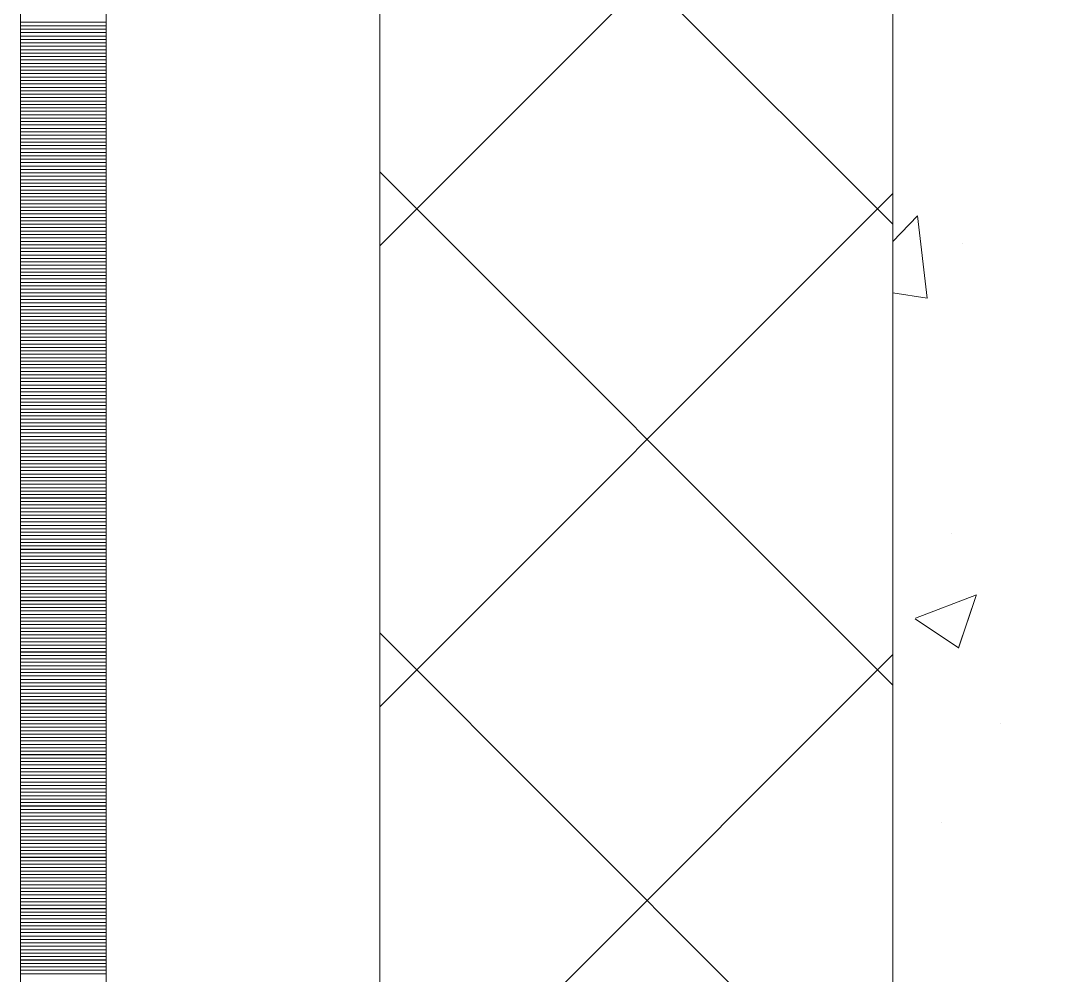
# Model space of a CAD drawing. Header units: millimetres. Extents: x 470010 to 1231400, y -134005 to 421770.
# Drawn here: x 806167.7 to 806468.8, y 169435.5 to 169714.5 of the extents above; entities that cross this region are included whole.
import ezdxf
from ezdxf.enums import TextEntityAlignment as Align

# ---------------------------------------------------------------- set-up
doc = ezdxf.new("R2010")
doc.units = ezdxf.units.MM
doc.linetypes.add('DASHED', pattern=[19.05, 12.7, -6.35])
doc.layers.get('Defpoints').update_dxf_attribs({"color": 140})
doc.layers.add('АР_Делит', color=120, linetype='Continuous', lineweight=0, plot=False)
for name, color, linetype, lineweight in [('АР_Стены ПЕНОблок', 52, 'Continuous', 20), ('АР_Тонкая', 254, 'Continuous', 5), ('АР_Утеплитель', 31, 'Continuous', 0), ('АР_Штриховка', 8, 'Continuous', 0)]:
    doc.layers.add(name, color=color, linetype=linetype, lineweight=lineweight)
doc.layers.add('РД_Оси_100', color=7, linetype='Continuous', lineweight=0, true_color=0x525252)
doc.styles.add('style1', font='ARIALN.TTF')

# ---------------------------------------------------------------- blocks, each defined once
blk = doc.blocks.new('СОШ_2200_АР_ОСИ_М100_28.05.24')
at = {"layer": 'АР_Делит', "color": 251, "linetype": 'DASHED', "true_color": 0x636466}
blk.add_lwpolyline([(114955, 135155), (114955, -355), (93595.036, -355), (93595.036, 13855), (94145, 13855), (94145, 68320), (66055, 68320), (66055, 13857.73), (83455, 13857.73), (83455, -355), (45245, -355), (45245, 13145), (44695, 13145), (44695, 26755), (45245, 26755), (45245, 68320), (20455, 68320), (20455, 26755), (27955, 26755), (27955, 13145), (-355, 13145), (-355, 100855)], dxfattribs=at)
blk = doc.blocks.new('A$C9108343f')
at = {"layer": 'АР_Стены ПЕНОблок', "color": 18, "linetype": 'Continuous', "lineweight": 20, "true_color": 0x000000}
blk.add_line((140704.09, 313879.49), (140704.09, 237679.49), dxfattribs=at)
at = {"layer": 'АР_Тонкая', "color": 18, "linetype": 'Continuous', "lineweight": 5, "true_color": 0x000000}
for p, q in [((140449.09, 313879.49), (140449.09, 237679.49)), ((140474.09, 313879.49), (140474.09, 237679.49)), ((140474.09, 237679.49), (140474.09, 313879.49)), ((140554.09, 237679.49), (140554.09, 313879.49))]:
    blk.add_line(p, q, dxfattribs=at)
at = {"layer": 'АР_Утеплитель', "color": 18, "linetype": 'Continuous', "lineweight": 0, "true_color": 0x000000}
for p, q in [((140554.09, 313879.49), (140554.09, 237679.49)), ((140704.09, 237679.49), (140704.09, 313879.49))]:
    blk.add_line(p, q, dxfattribs=at)
at = {"layer": 'АР_Штриховка', "color": 18, "linetype": 'Continuous', "lineweight": 0, "true_color": 0x000000}
for p, q in [((140704.09, 270021.23), (140554.09, 270171.23)), ((140554.09, 270014.94), (140704.09, 270164.94)), ((140449.09, 270080.24), (140474.09, 270080.24)), ((140449.09, 270079.24), (140474.09, 270079.24)), ((140449.09, 270078.24), (140474.09, 270078.24)), ((140449.09, 270077.24), (140474.09, 270077.24)), ((140449.09, 270076.24), (140474.09, 270076.24)), ((140449.09, 270075.24), (140474.09, 270075.24)), ((140449.09, 270074.24), (140474.09, 270074.24)), ((140449.09, 270073.24), (140474.09, 270073.24)), ((140449.09, 270072.24), (140474.09, 270072.24)), ((140449.09, 270071.24), (140474.09, 270071.24)), ((140449.09, 270070.24), (140474.09, 270070.24)), ((140449.09, 270069.24), (140474.09, 270069.24)), ((140449.09, 270068.24), (140474.09, 270068.24)), ((140449.09, 270067.24), (140474.09, 270067.24)), ((140449.09, 270066.24), (140474.09, 270066.24)), ((140449.09, 270065.24), (140474.09, 270065.24)), ((140449.09, 270064.24), (140474.09, 270064.24)), ((140449.09, 270063.24), (140474.09, 270063.24)), ((140449.09, 270062.24), (140474.09, 270062.24)), ((140449.09, 270061.24), (140474.09, 270061.24)), ((140449.09, 270060.24), (140474.09, 270060.24)), ((140449.09, 270059.24), (140474.09, 270059.24)), ((140449.09, 270058.24), (140474.09, 270058.24)), ((140449.09, 270057.24), (140474.09, 270057.24)), ((140449.09, 270056.24), (140474.09, 270056.24)), ((140449.09, 270055.24), (140474.09, 270055.24)), ((140449.09, 270054.24), (140474.09, 270054.24)), ((140449.09, 270053.24), (140474.09, 270053.24)), ((140449.09, 270052.24), (140474.09, 270052.24)), ((140449.09, 270051.24), (140474.09, 270051.24)), ((140449.09, 270050.24), (140474.09, 270050.24)), ((140449.09, 270049.24), (140474.09, 270049.24)), ((140449.09, 270048.24), (140474.09, 270048.24)), ((140449.09, 270047.24), (140474.09, 270047.24)), ((140449.09, 270046.24), (140474.09, 270046.24)), ((140449.09, 270045.24), (140474.09, 270045.24)), ((140449.09, 270044.24), (140474.09, 270044.24)), ((140449.09, 270043.24), (140474.09, 270043.24)), ((140449.09, 270042.24), (140474.09, 270042.24)), ((140449.09, 270041.24), (140474.09, 270041.24)), ((140449.09, 270040.24), (140474.09, 270040.24)), ((140449.09, 270039.24), (140474.09, 270039.24)), ((140449.09, 270038.24), (140474.09, 270038.24)), ((140449.09, 270037.24), (140474.09, 270037.24)), ((140449.09, 270036.24), (140474.09, 270036.24)), ((140704.09, 269886.52), (140554.09, 270036.52)), ((140449.09, 270035.24), (140474.09, 270035.24)), ((140449.09, 270034.24), (140474.09, 270034.24)), ((140449.09, 270033.24), (140474.09, 270033.24)), ((140449.09, 270032.24), (140474.09, 270032.24)), ((140449.09, 270031.24), (140474.09, 270031.24)), ((140449.09, 270030.24), (140474.09, 270030.24)), ((140554.09, 269880.24), (140704.09, 270030.24)), ((140449.09, 270029.24), (140474.09, 270029.24)), ((140449.09, 270028.24), (140474.09, 270028.24)), ((140449.09, 270027.24), (140474.09, 270027.24)), ((140449.09, 270026.24), (140474.09, 270026.24)), ((140449.09, 270025.24), (140474.09, 270025.24)), ((140449.09, 270024.24), (140474.09, 270024.24)), ((140449.09, 270023.24), (140474.09, 270023.24)), ((140449.09, 270022.24), (140474.09, 270022.24)), ((140449.09, 270021.24), (140474.09, 270021.24)), ((140704.09, 270016.18), (140711.34, 270023.73)), ((140714.12, 269999.6), (140711.31, 270023.72)), ((140449.09, 270020.24), (140474.09, 270020.24)), ((140449.09, 270019.24), (140474.09, 270019.24)), ((140449.09, 270018.24), (140474.09, 270018.24)), ((140449.09, 270017.24), (140474.09, 270017.24)), ((140449.09, 270016.24), (140474.09, 270016.24)), ((140449.09, 270015.24), (140474.09, 270015.24)), ((140724.43, 270015.5), (140724.43, 270015.5)), ((140449.09, 270014.24), (140474.09, 270014.24)), ((140449.09, 270013.24), (140474.09, 270013.24)), ((140449.09, 270012.24), (140474.09, 270012.24)), ((140449.09, 270011.24), (140474.09, 270011.24)), ((140449.09, 270010.24), (140474.09, 270010.24)), ((140449.09, 270009.24), (140474.09, 270009.24)), ((140449.09, 270008.24), (140474.09, 270008.24)), ((140449.09, 270007.24), (140474.09, 270007.24)), ((140449.09, 270006.24), (140474.09, 270006.24)), ((140449.09, 270005.24), (140474.09, 270005.24)), ((140449.09, 270004.24), (140474.09, 270004.24)), ((140449.09, 270003.24), (140474.09, 270003.24)), ((140449.09, 270002.24), (140474.09, 270002.24)), ((140449.09, 270001.24), (140474.09, 270001.24)), ((140449.09, 270000.24), (140474.09, 270000.24)), ((140704.09, 270001.2), (140714.13, 269999.65)), ((140449.09, 269999.24), (140474.09, 269999.24)), ((140449.09, 269998.24), (140474.09, 269998.24)), ((140449.09, 269997.24), (140474.09, 269997.24)), ((140449.09, 269996.24), (140474.09, 269996.24)), ((140449.09, 269995.24), (140474.09, 269995.24)), ((140449.09, 269994.24), (140474.09, 269994.24)), ((140449.09, 269993.24), (140474.09, 269993.24)), ((140449.09, 269992.24), (140474.09, 269992.24)), ((140449.09, 269991.24), (140474.09, 269991.24)), ((140449.09, 269990.24), (140474.09, 269990.24)), ((140449.09, 269989.24), (140474.09, 269989.24)), ((140449.09, 269988.24), (140474.09, 269988.24)), ((140449.09, 269987.24), (140474.09, 269987.24)), ((140449.09, 269986.24), (140474.09, 269986.24)), ((140449.09, 269985.24), (140474.09, 269985.24)), ((140449.09, 269984.24), (140474.09, 269984.24)), ((140449.09, 269983.24), (140474.09, 269983.24)), ((140449.09, 269982.24), (140474.09, 269982.24)), ((140449.09, 269981.24), (140474.09, 269981.24)), ((140449.09, 269980.24), (140474.09, 269980.24)), ((140449.09, 269979.24), (140474.09, 269979.24)), ((140449.09, 269978.24), (140474.09, 269978.24)), ((140449.09, 269977.24), (140474.09, 269977.24)), ((140449.09, 269976.24), (140474.09, 269976.24)), ((140449.09, 269975.24), (140474.09, 269975.24)), ((140449.09, 269974.24), (140474.09, 269974.24)), ((140449.09, 269973.24), (140474.09, 269973.24)), ((140449.09, 269972.24), (140474.09, 269972.24)), ((140449.09, 269971.24), (140474.09, 269971.24)), ((140449.09, 269970.24), (140474.09, 269970.24)), ((140449.09, 269969.24), (140474.09, 269969.24)), ((140449.09, 269968.24), (140474.09, 269968.24)), ((140449.09, 269967.24), (140474.09, 269967.24)), ((140449.09, 269966.24), (140474.09, 269966.24)), ((140449.09, 269965.24), (140474.09, 269965.24)), ((140449.09, 269964.24), (140474.09, 269964.24)), ((140449.09, 269963.24), (140474.09, 269963.24)), ((140449.09, 269962.24), (140474.09, 269962.24)), ((140449.09, 269961.24), (140474.09, 269961.24)), ((140449.09, 269960.24), (140474.09, 269960.24)), ((140449.09, 269959.24), (140474.09, 269959.24)), ((140449.09, 269958.24), (140474.09, 269958.24)), ((140449.09, 269957.24), (140474.09, 269957.24)), ((140449.09, 269956.24), (140474.09, 269956.24)), ((140449.09, 269955.24), (140474.09, 269955.24)), ((140449.09, 269954.24), (140474.09, 269954.24)), ((140449.09, 269953.24), (140474.09, 269953.24)), ((140449.09, 269952.24), (140474.09, 269952.24)), ((140449.09, 269951.24), (140474.09, 269951.24)), ((140449.09, 269950.24), (140474.09, 269950.24)), ((140449.09, 269949.24), (140474.09, 269949.24)), ((140449.09, 269948.24), (140474.09, 269948.24)), ((140449.09, 269947.24), (140474.09, 269947.24)), ((140449.09, 269946.24), (140474.09, 269946.24)), ((140449.09, 269945.24), (140474.09, 269945.24)), ((140449.09, 269944.24), (140474.09, 269944.24)), ((140449.09, 269943.24), (140474.09, 269943.24)), ((140449.09, 269942.24), (140474.09, 269942.24)), ((140449.09, 269941.24), (140474.09, 269941.24)), ((140449.09, 269940.24), (140474.09, 269940.24)), ((140449.09, 269939.24), (140474.09, 269939.24)), ((140449.09, 269938.24), (140474.09, 269938.24)), ((140449.09, 269937.24), (140474.09, 269937.24)), ((140449.09, 269936.24), (140474.09, 269936.24)), ((140449.09, 269935.24), (140474.09, 269935.24)), ((140449.09, 269934.24), (140474.09, 269934.24)), ((140449.09, 269933.24), (140474.09, 269933.24)), ((140449.09, 269932.24), (140474.09, 269932.24)), ((140449.09, 269931.24), (140474.09, 269931.24)), ((140721.35, 269930.94), (140721.35, 269930.94)), ((140449.09, 269930.24), (140474.09, 269930.24)), ((140449.09, 269929.24), (140474.09, 269929.24)), ((140449.09, 269928.24), (140474.09, 269928.24)), ((140449.09, 269927.24), (140474.09, 269927.24)), ((140449.09, 269926.24), (140474.09, 269926.24)), ((140449.09, 269925.24), (140474.09, 269925.24)), ((140449.09, 269924.24), (140474.09, 269924.24)), ((140449.09, 269923.24), (140474.09, 269923.24)), ((140449.09, 269922.24), (140474.09, 269922.24)), ((140449.09, 269921.24), (140474.09, 269921.24)), ((140449.09, 269920.24), (140474.09, 269920.24)), ((140449.09, 269919.24), (140474.09, 269919.24)), ((140449.09, 269918.24), (140474.09, 269918.24)), ((140449.09, 269917.24), (140474.09, 269917.24)), ((140449.09, 269916.24), (140474.09, 269916.24)), ((140449.09, 269915.24), (140474.09, 269915.24)), ((140449.09, 269914.24), (140474.09, 269914.24)), ((140449.09, 269913.24), (140474.09, 269913.24)), ((140710.76, 269906.14), (140728.55, 269912.96)), ((140723.32, 269897.41), (140728.47, 269912.76)), ((140449.09, 269912.24), (140474.09, 269912.24)), ((140449.09, 269911.24), (140474.09, 269911.24)), ((140449.09, 269910.24), (140474.09, 269910.24)), ((140449.09, 269909.24), (140474.09, 269909.24)), ((140449.09, 269908.24), (140474.09, 269908.24)), ((140449.09, 269907.24), (140474.09, 269907.24)), ((140449.09, 269906.24), (140474.09, 269906.24)), ((140449.09, 269905.24), (140474.09, 269905.24)), ((140449.09, 269904.24), (140474.09, 269904.24)), ((140710.67, 269905.94), (140723.31, 269897.42)), ((140449.09, 269903.24), (140474.09, 269903.24)), ((140449.09, 269902.24), (140474.09, 269902.24)), ((140449.09, 269901.24), (140474.09, 269901.24)), ((140704.09, 269751.82), (140554.09, 269901.82)), ((140449.09, 269900.24), (140474.09, 269900.24)), ((140449.09, 269899.24), (140474.09, 269899.24)), ((140449.09, 269898.24), (140474.09, 269898.24)), ((140449.09, 269897.24), (140474.09, 269897.24)), ((140449.09, 269896.24), (140474.09, 269896.24)), ((140449.09, 269895.24), (140474.09, 269895.24)), ((140554.09, 269745.53), (140704.09, 269895.53)), ((140449.09, 269894.24), (140474.09, 269894.24)), ((140449.09, 269893.24), (140474.09, 269893.24)), ((140449.09, 269892.24), (140474.09, 269892.24)), ((140449.09, 269891.24), (140474.09, 269891.24)), ((140449.09, 269890.24), (140474.09, 269890.24)), ((140449.09, 269889.24), (140474.09, 269889.24)), ((140449.09, 269888.24), (140474.09, 269888.24)), ((140449.09, 269887.24), (140474.09, 269887.24)), ((140449.09, 269886.24), (140474.09, 269886.24)), ((140449.09, 269885.24), (140474.09, 269885.24)), ((140449.09, 269884.24), (140474.09, 269884.24)), ((140449.09, 269883.24), (140474.09, 269883.24)), ((140449.09, 269882.24), (140474.09, 269882.24)), ((140449.09, 269881.24), (140474.09, 269881.24)), ((140449.09, 269880.24), (140474.09, 269880.24)), ((140449.09, 269879.24), (140474.09, 269879.24)), ((140449.09, 269878.24), (140474.09, 269878.24)), ((140449.09, 269877.24), (140474.09, 269877.24)), ((140449.09, 269876.24), (140474.09, 269876.24)), ((140449.09, 269875.24), (140474.09, 269875.24)), ((140449.09, 269874.24), (140474.09, 269874.24)), ((140735.71, 269875.43), (140735.71, 269875.43)), ((140449.09, 269873.24), (140474.09, 269873.24)), ((140449.09, 269872.24), (140474.09, 269872.24)), ((140449.09, 269871.24), (140474.09, 269871.24)), ((140449.09, 269870.24), (140474.09, 269870.24)), ((140449.09, 269869.24), (140474.09, 269869.24)), ((140449.09, 269868.24), (140474.09, 269868.24)), ((140449.09, 269867.24), (140474.09, 269867.24)), ((140449.09, 269866.24), (140474.09, 269866.24)), ((140449.09, 269865.24), (140474.09, 269865.24)), ((140449.09, 269864.24), (140474.09, 269864.24)), ((140449.09, 269863.24), (140474.09, 269863.24)), ((140449.09, 269862.24), (140474.09, 269862.24)), ((140449.09, 269861.24), (140474.09, 269861.24)), ((140449.09, 269860.24), (140474.09, 269860.24)), ((140449.09, 269859.24), (140474.09, 269859.24)), ((140449.09, 269858.24), (140474.09, 269858.24)), ((140449.09, 269857.24), (140474.09, 269857.24)), ((140449.09, 269856.24), (140474.09, 269856.24)), ((140449.09, 269855.24), (140474.09, 269855.24)), ((140449.09, 269854.24), (140474.09, 269854.24)), ((140449.09, 269853.24), (140474.09, 269853.24)), ((140449.09, 269852.24), (140474.09, 269852.24)), ((140449.09, 269851.24), (140474.09, 269851.24)), ((140449.09, 269850.24), (140474.09, 269850.24)), ((140449.09, 269849.24), (140474.09, 269849.24)), ((140449.09, 269848.24), (140474.09, 269848.24)), ((140449.09, 269847.24), (140474.09, 269847.24)), ((140449.09, 269846.24), (140474.09, 269846.24)), ((140718.26, 269846.39), (140718.26, 269846.39)), ((140449.09, 269845.24), (140474.09, 269845.24)), ((140449.09, 269844.24), (140474.09, 269844.24)), ((140449.09, 269843.24), (140474.09, 269843.24)), ((140449.09, 269842.24), (140474.09, 269842.24)), ((140449.09, 269841.24), (140474.09, 269841.24)), ((140449.09, 269840.24), (140474.09, 269840.24)), ((140449.09, 269839.24), (140474.09, 269839.24)), ((140449.09, 269838.24), (140474.09, 269838.24)), ((140449.09, 269837.24), (140474.09, 269837.24)), ((140449.09, 269836.24), (140474.09, 269836.24)), ((140449.09, 269835.24), (140474.09, 269835.24)), ((140449.09, 269834.24), (140474.09, 269834.24)), ((140449.09, 269833.24), (140474.09, 269833.24)), ((140449.09, 269832.24), (140474.09, 269832.24)), ((140449.09, 269831.24), (140474.09, 269831.24)), ((140449.09, 269830.24), (140474.09, 269830.24)), ((140449.09, 269829.24), (140474.09, 269829.24)), ((140449.09, 269828.24), (140474.09, 269828.24)), ((140449.09, 269827.24), (140474.09, 269827.24)), ((140449.09, 269826.24), (140474.09, 269826.24)), ((140449.09, 269825.24), (140474.09, 269825.24)), ((140449.09, 269824.24), (140474.09, 269824.24)), ((140449.09, 269823.24), (140474.09, 269823.24)), ((140449.09, 269822.24), (140474.09, 269822.24)), ((140449.09, 269821.24), (140474.09, 269821.24)), ((140449.09, 269820.24), (140474.09, 269820.24)), ((140449.09, 269819.24), (140474.09, 269819.24)), ((140449.09, 269818.24), (140474.09, 269818.24)), ((140449.09, 269817.24), (140474.09, 269817.24)), ((140449.09, 269816.24), (140474.09, 269816.24)), ((140449.09, 269815.24), (140474.09, 269815.24)), ((140449.09, 269814.24), (140474.09, 269814.24)), ((140449.09, 269813.24), (140474.09, 269813.24)), ((140449.09, 269812.24), (140474.09, 269812.24)), ((140449.09, 269811.24), (140474.09, 269811.24)), ((140449.09, 269810.24), (140474.09, 269810.24)), ((140449.09, 269809.24), (140474.09, 269809.24)), ((140449.09, 269808.24), (140474.09, 269808.24)), ((140449.09, 269807.24), (140474.09, 269807.24)), ((140449.09, 269806.24), (140474.09, 269806.24)), ((140449.09, 269805.24), (140474.09, 269805.24)), ((140449.09, 269804.24), (140474.09, 269804.24)), ((140449.09, 269803.24), (140474.09, 269803.24)), ((140449.09, 269802.24), (140474.09, 269802.24))]:
    blk.add_line(p, q, dxfattribs=at)
at = {"layer": 'РД_Оси_100'}
blk.add_blockref('СОШ_2200_АР_ОСИ_М100_28.05.24', (140804.09, 223079.49), dxfattribs=at)
at = {"layer": 'Defpoints', "color": 18, "true_color": 0x000000, "style": 'style1'}
for p in [(143949.34, 316089.12), (143974.98, 281639.5), (143890.4, 273244.71), (143839.99, 264276.81), (143967.75, 254892.38), (12251.96, 104178.14), (12382.58, 96023.14)]:
    blk.add_attdef('АР-ПОМЕЩЕНИЕ:НАИМЕНОВАНИЕ', text='', height=100, dxfattribs=at).set_placement(p, align=Align.MIDDLE)
at = {"layer": 'Defpoints', "color": 18, "true_color": 0x000000, "style": 'style1', "flags": 8}
for p in [(143951.3, 279099.09), (143848.34, 269251.11), (143875.33, 260094.25), (144049.74, 250824.7), (163419.28, 238153.36), (155897.46, 237965.97), (183037.2, 237965.97), (143342.94, 237876.19)]:
    blk.add_attdef('АР-ПОМЕЩЕНИЕ:НАИМЕНОВАНИЕ', text='', height=100, dxfattribs=at).set_placement(p, align=Align.MIDDLE)

msp = doc.modelspace()

# ---------------------------------------------------------------- linework, layer by layer
at = {"layer": 'АР_Стены ПЕНОблок', "color": 18, "linetype": 'Continuous', "lineweight": 20, "true_color": 0x000000}
msp.add_line((806422.706, 213513.251), (806422.706, 137313.251), dxfattribs=at)
at = {"layer": 'АР_Тонкая', "color": 18, "linetype": 'Continuous', "lineweight": 5, "true_color": 0x000000}
for p, q in [((806167.706, 213513.251), (806167.706, 137313.251)), ((806192.706, 213513.251), (806192.706, 137313.251)), ((806192.706, 137313.251), (806192.706, 213513.251)), ((806272.706, 137313.251), (806272.706, 213513.251))]:
    msp.add_line(p, q, dxfattribs=at)
at = {"layer": 'АР_Утеплитель', "color": 18, "linetype": 'Continuous', "lineweight": 0, "true_color": 0x000000}
for p, q in [((806272.706, 213513.251), (806272.706, 137313.251)), ((806422.706, 137313.251), (806422.706, 213513.251))]:
    msp.add_line(p, q, dxfattribs=at)
at = {"layer": 'АР_Штриховка', "color": 18, "linetype": 'Continuous', "lineweight": 0, "true_color": 0x000000}
for p, q in [((806422.706, 169654.984), (806272.706, 169804.984)), ((806272.706, 169648.697), (806422.706, 169798.697)), ((806167.706, 169714), (806192.706, 169714)), ((806167.706, 169713), (806192.706, 169713)), ((806167.706, 169712), (806192.706, 169712)), ((806167.706, 169711), (806192.706, 169711)), ((806167.706, 169710), (806192.706, 169710)), ((806167.706, 169709), (806192.706, 169709)), ((806167.706, 169708), (806192.706, 169708)), ((806167.706, 169707), (806192.706, 169707)), ((806167.706, 169706), (806192.706, 169706)), ((806167.706, 169705), (806192.706, 169705)), ((806167.706, 169704), (806192.706, 169704)), ((806167.706, 169703), (806192.706, 169703)), ((806167.706, 169702), (806192.706, 169702)), ((806167.706, 169701), (806192.706, 169701)), ((806167.706, 169700), (806192.706, 169700)), ((806167.706, 169699), (806192.706, 169699)), ((806167.706, 169698), (806192.706, 169698)), ((806167.706, 169697), (806192.706, 169697)), ((806167.706, 169696), (806192.706, 169696)), ((806167.706, 169695), (806192.706, 169695)), ((806167.706, 169694), (806192.706, 169694)), ((806167.706, 169693), (806192.706, 169693)), ((806167.706, 169692), (806192.706, 169692)), ((806167.706, 169691), (806192.706, 169691)), ((806167.706, 169690), (806192.706, 169690)), ((806167.706, 169689), (806192.706, 169689)), ((806167.706, 169688), (806192.706, 169688)), ((806167.706, 169687), (806192.706, 169687)), ((806167.706, 169686), (806192.706, 169686)), ((806167.706, 169685), (806192.706, 169685)), ((806167.706, 169684), (806192.706, 169684)), ((806167.706, 169683), (806192.706, 169683)), ((806167.706, 169682), (806192.706, 169682)), ((806167.706, 169681), (806192.706, 169681)), ((806167.706, 169680), (806192.706, 169680)), ((806167.706, 169679), (806192.706, 169679)), ((806167.706, 169678), (806192.706, 169678)), ((806167.706, 169677), (806192.706, 169677)), ((806167.706, 169676), (806192.706, 169676)), ((806167.706, 169675), (806192.706, 169675)), ((806167.706, 169674), (806192.706, 169674)), ((806167.706, 169673), (806192.706, 169673)), ((806167.706, 169672), (806192.706, 169672)), ((806167.706, 169671), (806192.706, 169671)), ((806167.706, 169670), (806192.706, 169670)), ((806167.706, 169669), (806192.706, 169669)), ((806422.706, 169520.28), (806272.706, 169670.28)), ((806167.706, 169668), (806192.706, 169668)), ((806167.706, 169667), (806192.706, 169667)), ((806167.706, 169666), (806192.706, 169666)), ((806167.706, 169665), (806192.706, 169665)), ((806167.706, 169664), (806192.706, 169664)), ((806167.706, 169663), (806192.706, 169663)), ((806272.706, 169513.993), (806422.706, 169663.993)), ((806167.706, 169662), (806192.706, 169662)), ((806167.706, 169661), (806192.706, 169661)), ((806167.706, 169660), (806192.706, 169660)), ((806167.706, 169659), (806192.706, 169659)), ((806167.706, 169658), (806192.706, 169658)), ((806167.706, 169657), (806192.706, 169657)), ((806422.706, 169649.933), (806429.952, 169657.485)), ((806432.732, 169633.36), (806429.926, 169657.482)), ((806167.706, 169656), (806192.706, 169656)), ((806167.706, 169655), (806192.706, 169655)), ((806167.706, 169654), (806192.706, 169654)), ((806167.706, 169653), (806192.706, 169653)), ((806167.706, 169652), (806192.706, 169652)), ((806167.706, 169651), (806192.706, 169651)), ((806167.706, 169650), (806192.706, 169650)), ((806167.706, 169649), (806192.706, 169649)), ((806167.706, 169648), (806192.706, 169648)), ((806167.706, 169647), (806192.706, 169647)), ((806167.706, 169646), (806192.706, 169646)), ((806167.706, 169645), (806192.706, 169645)), ((806167.706, 169644), (806192.706, 169644)), ((806167.706, 169643), (806192.706, 169643)), ((806167.706, 169642), (806192.706, 169642)), ((806167.706, 169641), (806192.706, 169641)), ((806167.706, 169640), (806192.706, 169640)), ((806167.706, 169639), (806192.706, 169639)), ((806167.706, 169638), (806192.706, 169638)), ((806167.706, 169637), (806192.706, 169637)), ((806167.706, 169636), (806192.706, 169636)), ((806167.706, 169635), (806192.706, 169635)), ((806422.706, 169634.961), (806432.739, 169633.405)), ((806167.706, 169634), (806192.706, 169634)), ((806167.706, 169633), (806192.706, 169633)), ((806167.706, 169632), (806192.706, 169632)), ((806167.706, 169631), (806192.706, 169631)), ((806167.706, 169630), (806192.706, 169630)), ((806167.706, 169629), (806192.706, 169629)), ((806167.706, 169628), (806192.706, 169628)), ((806167.706, 169627), (806192.706, 169627)), ((806167.706, 169626), (806192.706, 169626)), ((806167.706, 169625), (806192.706, 169625)), ((806167.706, 169624), (806192.706, 169624)), ((806167.706, 169623), (806192.706, 169623)), ((806167.706, 169622), (806192.706, 169622)), ((806167.706, 169621), (806192.706, 169621)), ((806167.706, 169620), (806192.706, 169620)), ((806167.706, 169619), (806192.706, 169619)), ((806167.706, 169618), (806192.706, 169618)), ((806167.706, 169617), (806192.706, 169617)), ((806167.706, 169616), (806192.706, 169616)), ((806167.706, 169615), (806192.706, 169615)), ((806167.706, 169614), (806192.706, 169614)), ((806167.706, 169613), (806192.706, 169613)), ((806167.706, 169612), (806192.706, 169612)), ((806167.706, 169611), (806192.706, 169611)), ((806167.706, 169610), (806192.706, 169610)), ((806167.706, 169609), (806192.706, 169609)), ((806167.706, 169608), (806192.706, 169608)), ((806167.706, 169607), (806192.706, 169607)), ((806167.706, 169606), (806192.706, 169606)), ((806167.706, 169605), (806192.706, 169605)), ((806167.706, 169604), (806192.706, 169604)), ((806167.706, 169603), (806192.706, 169603)), ((806167.706, 169602), (806192.706, 169602)), ((806167.706, 169601), (806192.706, 169601)), ((806167.706, 169600), (806192.706, 169600)), ((806167.706, 169599), (806192.706, 169599)), ((806167.706, 169598), (806192.706, 169598)), ((806167.706, 169597), (806192.706, 169597)), ((806167.706, 169596), (806192.706, 169596)), ((806167.706, 169595), (806192.706, 169595)), ((806167.706, 169594), (806192.706, 169594)), ((806167.706, 169593), (806192.706, 169593)), ((806167.706, 169592), (806192.706, 169592)), ((806167.706, 169591), (806192.706, 169591)), ((806167.706, 169590), (806192.706, 169590)), ((806167.706, 169589), (806192.706, 169589)), ((806167.706, 169588), (806192.706, 169588)), ((806167.706, 169587), (806192.706, 169587)), ((806167.706, 169586), (806192.706, 169586)), ((806167.706, 169585), (806192.706, 169585)), ((806167.706, 169584), (806192.706, 169584)), ((806167.706, 169583), (806192.706, 169583)), ((806167.706, 169582), (806192.706, 169582)), ((806167.706, 169581), (806192.706, 169581)), ((806167.706, 169580), (806192.706, 169580)), ((806167.706, 169579), (806192.706, 169579)), ((806167.706, 169578), (806192.706, 169578)), ((806167.706, 169577), (806192.706, 169577)), ((806167.706, 169576), (806192.706, 169576)), ((806167.706, 169575), (806192.706, 169575)), ((806167.706, 169574), (806192.706, 169574)), ((806167.706, 169573), (806192.706, 169573)), ((806167.706, 169572), (806192.706, 169572)), ((806167.706, 169571), (806192.706, 169571)), ((806167.706, 169570), (806192.706, 169570)), ((806167.706, 169569), (806192.706, 169569)), ((806167.706, 169568), (806192.706, 169568)), ((806167.706, 169567), (806192.706, 169567)), ((806167.706, 169566), (806192.706, 169566)), ((806167.706, 169565), (806192.706, 169565)), ((806167.706, 169564), (806192.706, 169564)), ((806167.706, 169563), (806192.706, 169563)), ((806167.706, 169562), (806192.706, 169562)), ((806167.706, 169561), (806192.706, 169561)), ((806167.706, 169560), (806192.706, 169560)), ((806167.706, 169559), (806192.706, 169559)), ((806167.706, 169558), (806192.706, 169558)), ((806167.706, 169557), (806192.706, 169557)), ((806167.706, 169556), (806192.706, 169556)), ((806167.706, 169555), (806192.706, 169555)), ((806167.706, 169554), (806192.706, 169554)), ((806167.706, 169553), (806192.706, 169553)), ((806167.706, 169552), (806192.706, 169552)), ((806167.706, 169551), (806192.706, 169551)), ((806167.706, 169550), (806192.706, 169550)), ((806167.706, 169549), (806192.706, 169549)), ((806167.706, 169548), (806192.706, 169548)), ((806167.706, 169547), (806192.706, 169547)), ((806167.706, 169546), (806192.706, 169546)), ((806167.706, 169545), (806192.706, 169545)), ((806429.375, 169539.895), (806447.16, 169546.722)), ((806441.928, 169531.173), (806447.078, 169546.522)), ((806167.706, 169544), (806192.706, 169544)), ((806167.706, 169543), (806192.706, 169543)), ((806167.706, 169542), (806192.706, 169542)), ((806167.706, 169541), (806192.706, 169541)), ((806167.706, 169540), (806192.706, 169540)), ((806167.706, 169539), (806192.706, 169539)), ((806429.286, 169539.697), (806441.92, 169531.175)), ((806167.706, 169538), (806192.706, 169538)), ((806167.706, 169537), (806192.706, 169537)), ((806167.706, 169536), (806192.706, 169536)), ((806167.706, 169535), (806192.706, 169535)), ((806167.706, 169534), (806192.706, 169534)), ((806167.706, 169533), (806192.706, 169533)), ((806422.706, 169385.576), (806272.706, 169535.576)), ((806167.706, 169532), (806192.706, 169532)), ((806167.706, 169531), (806192.706, 169531)), ((806167.706, 169530), (806192.706, 169530)), ((806167.706, 169529), (806192.706, 169529)), ((806167.706, 169528), (806192.706, 169528)), ((806167.706, 169527), (806192.706, 169527)), ((806272.706, 169379.29), (806422.706, 169529.29)), ((806167.706, 169526), (806192.706, 169526)), ((806167.706, 169525), (806192.706, 169525)), ((806167.706, 169524), (806192.706, 169524)), ((806167.706, 169523), (806192.706, 169523)), ((806167.706, 169522), (806192.706, 169522)), ((806167.706, 169521), (806192.706, 169521)), ((806167.706, 169520), (806192.706, 169520)), ((806167.706, 169519), (806192.706, 169519)), ((806167.706, 169518), (806192.706, 169518)), ((806167.706, 169517), (806192.706, 169517)), ((806167.706, 169516), (806192.706, 169516)), ((806167.706, 169515), (806192.706, 169515)), ((806167.706, 169514), (806192.706, 169514)), ((806167.706, 169513), (806192.706, 169513)), ((806167.706, 169512), (806192.706, 169512)), ((806167.706, 169511), (806192.706, 169511)), ((806167.706, 169510), (806192.706, 169510)), ((806167.706, 169509), (806192.706, 169509)), ((806167.706, 169508), (806192.706, 169508)), ((806167.706, 169507), (806192.706, 169507)), ((806167.706, 169506), (806192.706, 169506)), ((806167.706, 169505), (806192.706, 169505)), ((806167.706, 169504), (806192.706, 169504)), ((806167.706, 169503), (806192.706, 169503)), ((806167.706, 169502), (806192.706, 169502)), ((806167.706, 169501), (806192.706, 169501)), ((806167.706, 169500), (806192.706, 169500)), ((806167.706, 169499), (806192.706, 169499)), ((806167.706, 169498), (806192.706, 169498)), ((806167.706, 169497), (806192.706, 169497)), ((806167.706, 169496), (806192.706, 169496)), ((806167.706, 169495), (806192.706, 169495)), ((806167.706, 169494), (806192.706, 169494)), ((806167.706, 169493), (806192.706, 169493)), ((806167.706, 169492), (806192.706, 169492)), ((806167.706, 169491), (806192.706, 169491)), ((806167.706, 169490), (806192.706, 169490)), ((806167.706, 169489), (806192.706, 169489)), ((806167.706, 169488), (806192.706, 169488)), ((806167.706, 169487), (806192.706, 169487)), ((806167.706, 169486), (806192.706, 169486)), ((806167.706, 169485), (806192.706, 169485)), ((806167.706, 169484), (806192.706, 169484)), ((806167.706, 169483), (806192.706, 169483)), ((806167.706, 169482), (806192.706, 169482)), ((806167.706, 169481), (806192.706, 169481)), ((806167.706, 169480), (806192.706, 169480)), ((806167.706, 169479), (806192.706, 169479)), ((806167.706, 169478), (806192.706, 169478)), ((806167.706, 169477), (806192.706, 169477)), ((806167.706, 169476), (806192.706, 169476)), ((806167.706, 169475), (806192.706, 169475)), ((806167.706, 169474), (806192.706, 169474)), ((806167.706, 169473), (806192.706, 169473)), ((806167.706, 169472), (806192.706, 169472)), ((806167.706, 169471), (806192.706, 169471)), ((806167.706, 169470), (806192.706, 169470)), ((806167.706, 169469), (806192.706, 169469)), ((806167.706, 169468), (806192.706, 169468)), ((806167.706, 169467), (806192.706, 169467)), ((806167.706, 169466), (806192.706, 169466)), ((806167.706, 169465), (806192.706, 169465)), ((806167.706, 169464), (806192.706, 169464)), ((806167.706, 169463), (806192.706, 169463)), ((806167.706, 169462), (806192.706, 169462)), ((806167.706, 169461), (806192.706, 169461)), ((806167.706, 169460), (806192.706, 169460)), ((806167.706, 169459), (806192.706, 169459)), ((806167.706, 169458), (806192.706, 169458)), ((806167.706, 169457), (806192.706, 169457)), ((806167.706, 169456), (806192.706, 169456)), ((806167.706, 169455), (806192.706, 169455)), ((806167.706, 169454), (806192.706, 169454)), ((806167.706, 169453), (806192.706, 169453)), ((806167.706, 169452), (806192.706, 169452)), ((806167.706, 169451), (806192.706, 169451)), ((806167.706, 169450), (806192.706, 169450)), ((806167.706, 169449), (806192.706, 169449)), ((806167.706, 169448), (806192.706, 169448)), ((806167.706, 169447), (806192.706, 169447)), ((806167.706, 169446), (806192.706, 169446)), ((806167.706, 169445), (806192.706, 169445)), ((806167.706, 169444), (806192.706, 169444)), ((806167.706, 169443), (806192.706, 169443)), ((806167.706, 169442), (806192.706, 169442)), ((806167.706, 169441), (806192.706, 169441)), ((806167.706, 169440), (806192.706, 169440)), ((806167.706, 169439), (806192.706, 169439)), ((806167.706, 169438), (806192.706, 169438)), ((806167.706, 169437), (806192.706, 169437)), ((806167.706, 169436), (806192.706, 169436))]:
    msp.add_line(p, q, dxfattribs=at)

# ---------------------------------------------------------------- block references
msp.add_blockref('A$C9108343f', (665718.612, -100366.242))
at = {"layer": 'РД_Оси_100'}
msp.add_blockref('СОШ_2200_АР_ОСИ_М100_28.05.24', (806522.706, 122713.251), dxfattribs=at)

doc.saveas('drawing.dxf')
